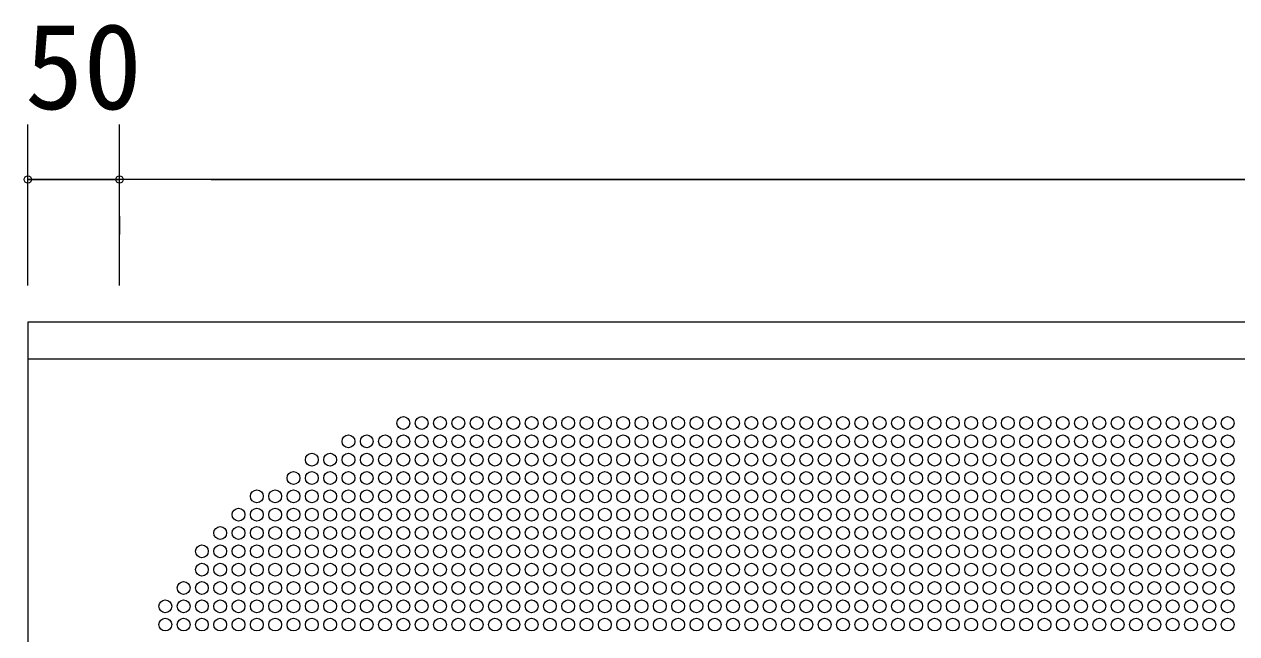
# Model space of a CAD drawing. Units: millimetres, scale not verified. Extents: x -2012 to 2012, y -1388 to 1388.
# Drawn here: x -512 to 150, y -490 to -158 of the extents above; entities that cross this region are included whole.
import ezdxf
from ezdxf.enums import TextEntityAlignment as Align

# ---------------------------------------------------------------- set-up
doc = ezdxf.new("R2010")
doc.units = ezdxf.units.MM
doc.header["$LTSCALE"] = 8
doc.header["$PDMODE"] = 32
doc.header["$PDSIZE"] = 4
doc.layers.add('0-0_(2m)ﾒッｼュﾊﾟﾈﾙ', color=7, linetype='Continuous', lineweight=9)
doc.layers.add('0-1_0', color=7, linetype='Continuous', lineweight=9)
doc.styles.add('ＭＳ ゴシック', font='')
doc.styles.get('ＭＳ ゴシック').set_extended_font_data('MS Gothic')

msp = doc.modelspace()

# ---------------------------------------------------------------- linework, layer by layer
at = {"layer": '0-0_(2m)ﾒッｼュﾊﾟﾈﾙ'}
for p, q in [((1489.598, -320.198), (-510.402, -320.198)), ((-510.402, -320.198), (-510.402, -828.198)), ((-510.402, -340.198), (1489.598, -340.198))]:
    msp.add_line(p, q, dxfattribs=at)
for centre in [(-305.402, -375.198), (-295.402, -375.198), (-285.402, -375.198), (-275.402, -375.198), (-265.402, -375.198), (-255.402, -375.198), (-245.402, -375.198), (-235.402, -375.198), (-225.402, -375.198), (-215.402, -375.198), (-205.402, -375.198), (-195.402, -375.198), (-185.402, -375.198), (-175.402, -375.198), (-165.402, -375.198), (-155.402, -375.198), (-145.402, -375.198), (-135.402, -375.198), (-125.402, -375.198), (-115.402, -375.198), (-105.402, -375.198), (-95.402, -375.198), (-85.402, -375.198), (-75.402, -375.198), (-65.402, -375.198), (-55.402, -375.198), (-45.402, -375.198), (-35.402, -375.198), (-25.402, -375.198), (-15.402, -375.198), (-5.402, -375.198), (4.598, -375.198), (14.598, -375.198), (24.598, -375.198), (34.598, -375.198), (44.598, -375.198), (54.598, -375.198), (64.598, -375.198), (74.598, -375.198), (84.598, -375.198), (94.598, -375.198), (104.598, -375.198), (114.598, -375.198), (124.598, -375.198), (134.598, -375.198), (144.598, -375.198), (-335.402, -385.198), (-325.402, -385.198), (-315.402, -385.198), (-305.402, -385.198), (-295.402, -385.198), (-285.402, -385.198), (-275.402, -385.198), (-265.402, -385.198), (-255.402, -385.198), (-245.402, -385.198), (-235.402, -385.198), (-225.402, -385.198), (-215.402, -385.198), (-205.402, -385.198), (-195.402, -385.198), (-185.402, -385.198), (-175.402, -385.198), (-165.402, -385.198), (-155.402, -385.198), (-145.402, -385.198), (-135.402, -385.198), (-125.402, -385.198), (-115.402, -385.198), (-105.402, -385.198), (-95.402, -385.198), (-85.402, -385.198), (-75.402, -385.198), (-65.402, -385.198), (-55.402, -385.198), (-45.402, -385.198), (-35.402, -385.198), (-25.402, -385.198), (-15.402, -385.198), (-5.402, -385.198), (4.598, -385.198), (14.598, -385.198), (24.598, -385.198), (34.598, -385.198), (44.598, -385.198), (54.598, -385.198), (64.598, -385.198), (74.598, -385.198), (84.598, -385.198), (94.598, -385.198), (104.598, -385.198), (114.598, -385.198), (124.598, -385.198), (134.598, -385.198), (144.598, -385.198), (-355.402, -395.198), (-345.402, -395.198), (-335.402, -395.198), (-325.402, -395.198), (-315.402, -395.198), (-305.402, -395.198), (-295.402, -395.198), (-285.402, -395.198), (-275.402, -395.198), (-265.402, -395.198), (-255.402, -395.198), (-245.402, -395.198), (-235.402, -395.198), (-225.402, -395.198), (-215.402, -395.198), (-205.402, -395.198), (-195.402, -395.198), (-185.402, -395.198), (-175.402, -395.198), (-165.402, -395.198), (-155.402, -395.198), (-145.402, -395.198), (-135.402, -395.198), (-125.402, -395.198), (-115.402, -395.198), (-105.402, -395.198), (-95.402, -395.198), (-85.402, -395.198), (-75.402, -395.198), (-65.402, -395.198), (-55.402, -395.198), (-45.402, -395.198), (-35.402, -395.198), (-25.402, -395.198), (-15.402, -395.198), (-5.402, -395.198), (4.598, -395.198), (14.598, -395.198), (24.598, -395.198), (34.598, -395.198), (44.598, -395.198), (54.598, -395.198), (64.598, -395.198), (74.598, -395.198), (84.598, -395.198), (94.598, -395.198), (104.598, -395.198), (114.598, -395.198), (124.598, -395.198), (134.598, -395.198), (144.598, -395.198), (-365.402, -405.198), (-355.402, -405.198), (-345.402, -405.198), (-335.402, -405.198), (-325.402, -405.198), (-315.402, -405.198), (-305.402, -405.198), (-295.402, -405.198), (-285.402, -405.198), (-275.402, -405.198), (-265.402, -405.198), (-255.402, -405.198), (-245.402, -405.198), (-235.402, -405.198), (-225.402, -405.198), (-215.402, -405.198), (-205.402, -405.198), (-195.402, -405.198), (-185.402, -405.198), (-175.402, -405.198), (-165.402, -405.198), (-155.402, -405.198), (-145.402, -405.198), (-135.402, -405.198), (-125.402, -405.198), (-115.402, -405.198), (-105.402, -405.198), (-95.402, -405.198), (-85.402, -405.198), (-75.402, -405.198), (-65.402, -405.198), (-55.402, -405.198), (-45.402, -405.198), (-35.402, -405.198), (-25.402, -405.198), (-15.402, -405.198), (-5.402, -405.198), (4.598, -405.198), (14.598, -405.198), (24.598, -405.198), (34.598, -405.198), (44.598, -405.198), (54.598, -405.198), (64.598, -405.198), (74.598, -405.198), (84.598, -405.198), (94.598, -405.198), (104.598, -405.198), (114.598, -405.198), (124.598, -405.198), (134.598, -405.198), (144.598, -405.198), (-385.402, -415.198), (-375.402, -415.198), (-365.402, -415.198), (-355.402, -415.198), (-345.402, -415.198), (-335.402, -415.198), (-325.402, -415.198), (-315.402, -415.198), (-305.402, -415.198), (-295.402, -415.198), (-285.402, -415.198), (-275.402, -415.198), (-265.402, -415.198), (-255.402, -415.198), (-245.402, -415.198), (-235.402, -415.198), (-225.402, -415.198), (-215.402, -415.198), (-205.402, -415.198), (-195.402, -415.198), (-185.402, -415.198), (-175.402, -415.198), (-165.402, -415.198), (-155.402, -415.198), (-145.402, -415.198), (-135.402, -415.198), (-125.402, -415.198), (-115.402, -415.198), (-105.402, -415.198), (-95.402, -415.198), (-85.402, -415.198), (-75.402, -415.198), (-65.402, -415.198), (-55.402, -415.198), (-45.402, -415.198), (-35.402, -415.198), (-25.402, -415.198), (-15.402, -415.198), (-5.402, -415.198), (4.598, -415.198), (14.598, -415.198), (24.598, -415.198), (34.598, -415.198), (44.598, -415.198), (54.598, -415.198), (64.598, -415.198), (74.598, -415.198), (84.598, -415.198), (94.598, -415.198), (104.598, -415.198), (114.598, -415.198), (124.598, -415.198), (134.598, -415.198), (144.598, -415.198), (-395.402, -425.198), (-385.402, -425.198), (-375.402, -425.198), (-365.402, -425.198), (-355.402, -425.198), (-345.402, -425.198), (-335.402, -425.198), (-325.402, -425.198), (-315.402, -425.198), (-305.402, -425.198), (-295.402, -425.198), (-285.402, -425.198), (-275.402, -425.198), (-265.402, -425.198), (-255.402, -425.198), (-245.402, -425.198), (-235.402, -425.198), (-225.402, -425.198), (-215.402, -425.198), (-205.402, -425.198), (-195.402, -425.198), (-185.402, -425.198), (-175.402, -425.198), (-165.402, -425.198), (-155.402, -425.198), (-145.402, -425.198), (-135.402, -425.198), (-125.402, -425.198), (-115.402, -425.198), (-105.402, -425.198), (-95.402, -425.198), (-85.402, -425.198), (-75.402, -425.198), (-65.402, -425.198), (-55.402, -425.198), (-45.402, -425.198), (-35.402, -425.198), (-25.402, -425.198), (-15.402, -425.198), (-5.402, -425.198), (4.598, -425.198), (14.598, -425.198), (24.598, -425.198), (34.598, -425.198), (44.598, -425.198), (54.598, -425.198), (64.598, -425.198), (74.598, -425.198), (84.598, -425.198), (94.598, -425.198), (104.598, -425.198), (114.598, -425.198), (124.598, -425.198), (134.598, -425.198), (144.598, -425.198), (-405.402, -435.198), (-395.402, -435.198), (-385.402, -435.198), (-375.402, -435.198), (-365.402, -435.198), (-355.402, -435.198), (-345.402, -435.198), (-335.402, -435.198), (-325.402, -435.198), (-315.402, -435.198), (-305.402, -435.198), (-295.402, -435.198), (-285.402, -435.198), (-275.402, -435.198), (-265.402, -435.198), (-255.402, -435.198), (-245.402, -435.198), (-235.402, -435.198), (-225.402, -435.198), (-215.402, -435.198), (-205.402, -435.198), (-195.402, -435.198), (-185.402, -435.198), (-175.402, -435.198), (-165.402, -435.198), (-155.402, -435.198), (-145.402, -435.198), (-135.402, -435.198), (-125.402, -435.198), (-115.402, -435.198), (-105.402, -435.198), (-95.402, -435.198), (-85.402, -435.198), (-75.402, -435.198), (-65.402, -435.198), (-55.402, -435.198), (-45.402, -435.198), (-35.402, -435.198), (-25.402, -435.198), (-15.402, -435.198), (-5.402, -435.198), (4.598, -435.198), (14.598, -435.198), (24.598, -435.198), (34.598, -435.198), (44.598, -435.198), (54.598, -435.198), (64.598, -435.198), (74.598, -435.198), (84.598, -435.198), (94.598, -435.198), (104.598, -435.198), (114.598, -435.198), (124.598, -435.198), (134.598, -435.198), (144.598, -435.198), (-415.402, -445.198), (-405.402, -445.198), (-395.402, -445.198), (-385.402, -445.198), (-375.402, -445.198), (-365.402, -445.198), (-355.402, -445.198), (-345.402, -445.198), (-335.402, -445.198), (-325.402, -445.198), (-315.402, -445.198), (-305.402, -445.198), (-295.402, -445.198), (-285.402, -445.198), (-275.402, -445.198), (-265.402, -445.198), (-255.402, -445.198), (-245.402, -445.198), (-235.402, -445.198), (-225.402, -445.198), (-215.402, -445.198), (-205.402, -445.198), (-195.402, -445.198), (-185.402, -445.198), (-175.402, -445.198), (-165.402, -445.198), (-155.402, -445.198), (-145.402, -445.198), (-135.402, -445.198), (-125.402, -445.198), (-115.402, -445.198), (-105.402, -445.198), (-95.402, -445.198), (-85.402, -445.198), (-75.402, -445.198), (-65.402, -445.198), (-55.402, -445.198), (-45.402, -445.198), (-35.402, -445.198), (-25.402, -445.198), (-15.402, -445.198), (-5.402, -445.198), (4.598, -445.198), (14.598, -445.198), (24.598, -445.198), (34.598, -445.198), (44.598, -445.198), (54.598, -445.198), (64.598, -445.198), (74.598, -445.198), (84.598, -445.198), (94.598, -445.198), (104.598, -445.198), (114.598, -445.198), (124.598, -445.198), (134.598, -445.198), (144.598, -445.198), (-415.402, -455.198), (-405.402, -455.198), (-395.402, -455.198), (-385.402, -455.198), (-375.402, -455.198), (-365.402, -455.198), (-355.402, -455.198), (-345.402, -455.198), (-335.402, -455.198), (-325.402, -455.198), (-315.402, -455.198), (-305.402, -455.198), (-295.402, -455.198), (-285.402, -455.198), (-275.402, -455.198), (-265.402, -455.198), (-255.402, -455.198), (-245.402, -455.198), (-235.402, -455.198), (-225.402, -455.198), (-215.402, -455.198), (-205.402, -455.198), (-195.402, -455.198), (-185.402, -455.198), (-175.402, -455.198), (-165.402, -455.198), (-155.402, -455.198), (-145.402, -455.198), (-135.402, -455.198), (-125.402, -455.198), (-115.402, -455.198), (-105.402, -455.198), (-95.402, -455.198), (-85.402, -455.198), (-75.402, -455.198), (-65.402, -455.198), (-55.402, -455.198), (-45.402, -455.198), (-35.402, -455.198), (-25.402, -455.198), (-15.402, -455.198), (-5.402, -455.198), (4.598, -455.198), (14.598, -455.198), (24.598, -455.198), (34.598, -455.198), (44.598, -455.198), (54.598, -455.198), (64.598, -455.198), (74.598, -455.198), (84.598, -455.198), (94.598, -455.198), (104.598, -455.198), (114.598, -455.198), (124.598, -455.198), (134.598, -455.198), (144.598, -455.198), (-425.402, -465.198), (-415.402, -465.198), (-405.402, -465.198), (-395.402, -465.198), (-385.402, -465.198), (-375.402, -465.198), (-365.402, -465.198), (-355.402, -465.198), (-345.402, -465.198), (-335.402, -465.198), (-325.402, -465.198), (-315.402, -465.198), (-305.402, -465.198), (-295.402, -465.198), (-285.402, -465.198), (-275.402, -465.198), (-265.402, -465.198), (-255.402, -465.198), (-245.402, -465.198), (-235.402, -465.198), (-225.402, -465.198), (-215.402, -465.198), (-205.402, -465.198), (-195.402, -465.198), (-185.402, -465.198), (-175.402, -465.198), (-165.402, -465.198), (-155.402, -465.198), (-145.402, -465.198), (-135.402, -465.198), (-125.402, -465.198), (-115.402, -465.198), (-105.402, -465.198), (-95.402, -465.198), (-85.402, -465.198), (-75.402, -465.198), (-65.402, -465.198), (-55.402, -465.198), (-45.402, -465.198), (-35.402, -465.198), (-25.402, -465.198), (-15.402, -465.198), (-5.402, -465.198), (4.598, -465.198), (14.598, -465.198), (24.598, -465.198), (34.598, -465.198), (44.598, -465.198), (54.598, -465.198), (64.598, -465.198), (74.598, -465.198), (84.598, -465.198), (94.598, -465.198), (104.598, -465.198), (114.598, -465.198), (124.598, -465.198), (134.598, -465.198), (144.598, -465.198), (-435.402, -475.198), (-425.402, -475.198), (-415.402, -475.198), (-405.402, -475.198), (-395.402, -475.198), (-385.402, -475.198), (-375.402, -475.198), (-365.402, -475.198), (-355.402, -475.198), (-345.402, -475.198), (-335.402, -475.198), (-325.402, -475.198), (-315.402, -475.198), (-305.402, -475.198), (-295.402, -475.198), (-285.402, -475.198), (-275.402, -475.198), (-265.402, -475.198), (-255.402, -475.198), (-245.402, -475.198), (-235.402, -475.198), (-225.402, -475.198), (-215.402, -475.198), (-205.402, -475.198), (-195.402, -475.198), (-185.402, -475.198), (-175.402, -475.198), (-165.402, -475.198), (-155.402, -475.198), (-145.402, -475.198), (-135.402, -475.198), (-125.402, -475.198), (-115.402, -475.198), (-105.402, -475.198), (-95.402, -475.198), (-85.402, -475.198), (-75.402, -475.198), (-65.402, -475.198), (-55.402, -475.198), (-45.402, -475.198), (-35.402, -475.198), (-25.402, -475.198), (-15.402, -475.198), (-5.402, -475.198), (4.598, -475.198), (14.598, -475.198), (24.598, -475.198), (34.598, -475.198), (44.598, -475.198), (54.598, -475.198), (64.598, -475.198), (74.598, -475.198), (84.598, -475.198), (94.598, -475.198), (104.598, -475.198), (114.598, -475.198), (124.598, -475.198), (134.598, -475.198), (144.598, -475.198), (-435.402, -485.198), (-425.402, -485.198), (-415.402, -485.198), (-405.402, -485.198), (-395.402, -485.198), (-385.402, -485.198), (-375.402, -485.198), (-365.402, -485.198), (-355.402, -485.198), (-345.402, -485.198), (-335.402, -485.198), (-325.402, -485.198), (-315.402, -485.198), (-305.402, -485.198), (-295.402, -485.198), (-285.402, -485.198), (-275.402, -485.198), (-265.402, -485.198), (-255.402, -485.198), (-245.402, -485.198), (-235.402, -485.198), (-225.402, -485.198), (-215.402, -485.198), (-205.402, -485.198), (-195.402, -485.198), (-185.402, -485.198), (-175.402, -485.198), (-165.402, -485.198), (-155.402, -485.198), (-145.402, -485.198), (-135.402, -485.198), (-125.402, -485.198), (-115.402, -485.198), (-105.402, -485.198), (-95.402, -485.198), (-85.402, -485.198), (-75.402, -485.198), (-65.402, -485.198), (-55.402, -485.198), (-45.402, -485.198), (-35.402, -485.198), (-25.402, -485.198), (-15.402, -485.198), (-5.402, -485.198), (4.598, -485.198), (14.598, -485.198), (24.598, -485.198), (34.598, -485.198), (44.598, -485.198), (54.598, -485.198), (64.598, -485.198), (74.598, -485.198), (84.598, -485.198), (94.598, -485.198), (104.598, -485.198), (114.598, -485.198), (124.598, -485.198), (134.598, -485.198), (144.598, -485.198)]:
    msp.add_circle(centre, 3.5, dxfattribs=at)
at = {"layer": '0-1_0'}
for p, q in [((-510.402, -300.198), (-510.402, -212.277)), ((-460.402, -300.198), (-460.402, -212.277)), ((1439.598, -242.277), (-460.402, -242.277)), ((-410.402, -242.277), (1389.598, -242.277)), ((-410.402, -242.277), (-360.402, -242.277)), ((-460.402, -262.277), (-460.402, -272.277))]:
    msp.add_line(p, q, dxfattribs=at)
msp.add_lwpolyline([(-510.402, -242.277), (-460.402, -242.277), (-510.402, -242.277)], dxfattribs=at)
for p in [(-510.402, -242.277), (-460.402, -242.277)]:
    msp.add_point(p, dxfattribs=at)

# ---------------------------------------------------------------- texts
at = {"layer": '0-1_0', "color": 2, "style": 'ＭＳ ゴシック'}
msp.add_text('50', height=46.92, dxfattribs=at).set_placement((-512.002, -217.954), align=Align.BOTTOM_LEFT)

doc.saveas('drawing.dxf')
